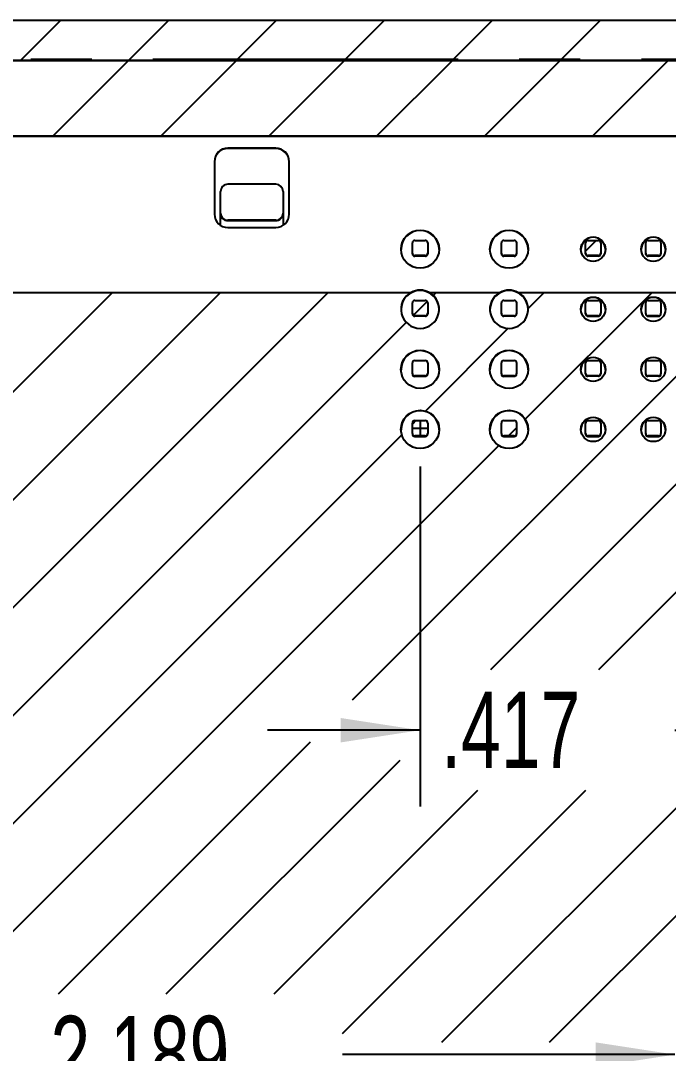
# Model space of a CAD drawing. Extents: x -3.1 to 16.8, y 0.7 to 10.7.
# Drawn here: x 3.68 to 4.74, y 5.207 to 6.899 of the extents above; entities that cross this region are included whole.
import ezdxf
from ezdxf.enums import TextEntityAlignment as Align

# ---------------------------------------------------------------- set-up
doc = ezdxf.new("R2010")
doc.units = 0
doc.linetypes.add('CENTERX2', pattern=[0.8, 0.5, -0.1, 0.1, -0.1])
doc.layers.get('0').update_dxf_attribs({"linetype": 'CONTINUOUS'})
doc.dimstyles.new('SLDDIMSTYLE1', dxfattribs={"dimtxt": 0.125, "dimasz": 0.13, "dimexe": 0, "dimexo": 0.0625, "dimgap": 0.03125, "dimtad": 0, "dimtih": 1, "dimtoh": 1, "dimzin": 12, "dimsah": 1, "dimcen": 0.09, "dimazin": 3, "dimtfac": 1, "dimtofl": 0, "dimtmove": 0, "dimatfit": 3})
doc.dimstyles.new('SLDDIMSTYLE2', dxfattribs={"dimtxt": 0.125, "dimasz": 0.13, "dimexe": 0, "dimexo": 0.0625, "dimgap": 0.03125, "dimtad": 0, "dimtih": 1, "dimtoh": 1, "dimzin": 12, "dimsah": 1, "dimcen": 0.09, "dimazin": 3, "dimtfac": 1, "dimtofl": 0, "dimtmove": 0, "dimatfit": 3})

# ---------------------------------------------------------------- blocks, each defined once
blk = doc.blocks.new('*D3')
at = {"color": 7, "linetype": 'CONTINUOUS'}
for p, q in [((2.562, 6.1687), (2.562, 5.0801)), ((2.562, 5.2051), (3.6659, 5.2051)), ((4.751, 5.2051), (4.2064, 5.2051))]:
    blk.add_line(p, q, dxfattribs=at)
for points in [[(2.562, 5.2051), (2.692, 5.1851), (2.692, 5.2251)], [(4.751, 5.2051), (4.621, 5.2251), (4.621, 5.1851)]]:
    blk.add_solid(points, dxfattribs=at)
at = {"color": 7, "linetype": 'CONTINUOUS', "width": 0.7}
blk.add_text('2.189', height=0.125, dxfattribs=at).set_placement((3.7284, 5.106), align=Align.BOTTOM_LEFT)
blk = doc.blocks.new('*D4')
at = {"color": 7, "linetype": 'CONTINUOUS'}
for p, q in [((4.3337, 6.1687), (4.3337, 5.6115)), ((4.3337, 5.7365), (4.0837, 5.7365)), ((4.751, 5.7365), (5.001, 5.7365))]:
    blk.add_line(p, q, dxfattribs=at)
for points in [[(4.3337, 5.7365), (4.2037, 5.7565), (4.2037, 5.7165)], [(4.751, 5.7365), (4.881, 5.7165), (4.881, 5.7565)]]:
    blk.add_solid(points, dxfattribs=at)
at = {"color": 7, "linetype": 'CONTINUOUS', "width": 0.7}
blk.add_text('.417', height=0.125, dxfattribs=at).set_placement((4.3683, 5.6373), align=Align.BOTTOM_LEFT)

msp = doc.modelspace()

# ---------------------------------------------------------------- linework, layer by layer
at = {"color": 7, "linetype": 'CONTINUOUS'}
for p, q in [((7.5784, 6.899), (1.9236, 6.899)), ((3.7447, 6.899), (3.6797, 6.834)), ((3.9215, 6.899), (3.8565, 6.834)), ((4.0982, 6.899), (4.0332, 6.834)), ((4.275, 6.899), (4.21, 6.834)), ((4.4518, 6.899), (4.3868, 6.834)), ((4.6286, 6.899), (4.5636, 6.834)), ((1.9236, 6.834), (7.5784, 6.834)), ((2.5463, 6.8337), (6.9557, 6.8337)), ((3.8562, 6.8337), (3.7322, 6.7097)), ((4.033, 6.8337), (3.9089, 6.7097)), ((4.2097, 6.8337), (4.0857, 6.7097)), ((4.3865, 6.8337), (4.2625, 6.7097)), ((4.5633, 6.8337), (4.4393, 6.7097)), ((4.7401, 6.8337), (4.616, 6.7097)), ((2.5618, 6.7097), (6.9402, 6.7097)), ((6.9402, 6.7097), (2.5618, 6.7097)), ((4.0975, 6.6902), (4.0187, 6.6902)), ((4.0187, 6.6902), (4.0187, 6.6897)), ((4.0975, 6.6897), (4.0187, 6.6897)), ((4.0975, 6.6902), (4.0975, 6.6897)), ((3.9969, 6.6684), (3.9969, 6.5818)), ((4.1193, 6.5818), (4.1193, 6.6684)), ((4.0069, 6.5837), (4.0069, 6.6191)), ((4.0975, 6.631), (4.0187, 6.631)), ((4.1093, 6.6191), (4.1093, 6.5837)), ((4.0069, 6.5837), (4.0069, 6.5833)), ((4.0069, 6.5634), (4.0069, 6.5833)), ((4.1093, 6.5833), (4.1093, 6.5837)), ((4.1093, 6.5833), (4.1093, 6.5634)), ((4.0975, 6.5719), (4.0187, 6.5719)), ((4.0187, 6.5719), (4.0187, 6.5714)), ((4.0187, 6.5714), (4.0975, 6.5714)), ((4.0975, 6.5714), (4.0975, 6.5719)), ((4.0187, 6.56), (4.0975, 6.56)), ((4.3212, 6.518), (4.3212, 6.5351)), ((4.3251, 6.539), (4.3422, 6.539)), ((4.3462, 6.5351), (4.3462, 6.518)), ((4.4668, 6.518), (4.4668, 6.5351)), ((4.4708, 6.539), (4.4879, 6.539)), ((4.4918, 6.5351), (4.4918, 6.518)), ((4.6221, 6.539), (4.6046, 6.5215)), ((4.6046, 6.518), (4.6046, 6.5351)), ((4.6086, 6.539), (4.6257, 6.539)), ((4.6296, 6.5351), (4.6296, 6.518)), ((4.7031, 6.518), (4.7031, 6.5351)), ((4.707, 6.539), (4.7241, 6.539)), ((4.7281, 6.5351), (4.7281, 6.518)), ((4.3212, 6.5171), (4.3212, 6.518)), ((4.3422, 6.514), (4.3251, 6.514)), ((4.3251, 6.5131), (4.3251, 6.514)), ((4.3422, 6.514), (4.3422, 6.5131)), ((4.3462, 6.518), (4.3462, 6.5171)), ((4.4668, 6.5171), (4.4668, 6.518)), ((4.4879, 6.514), (4.4708, 6.514)), ((4.4708, 6.5131), (4.4708, 6.514)), ((4.4879, 6.514), (4.4879, 6.5131)), ((4.4918, 6.518), (4.4918, 6.5171)), ((4.6046, 6.5171), (4.6046, 6.518)), ((4.6257, 6.514), (4.6086, 6.514)), ((4.6086, 6.5131), (4.6086, 6.514)), ((4.6257, 6.514), (4.6257, 6.5131)), ((4.6296, 6.518), (4.6296, 6.5171)), ((4.7031, 6.518), (4.7031, 6.5171)), ((4.7241, 6.514), (4.707, 6.514)), ((4.707, 6.514), (4.707, 6.5131)), ((4.7241, 6.514), (4.7241, 6.5131)), ((4.7281, 6.518), (4.7281, 6.5171)), ((4.3422, 6.5131), (4.3251, 6.5131)), ((4.4879, 6.5131), (4.4708, 6.5131)), ((4.6257, 6.5131), (4.6086, 6.5131)), ((4.7241, 6.5131), (4.707, 6.5131)), ((3.8298, 6.4538), (2.6306, 5.2546)), ((2.7223, 6.4538), (4.319, 6.4538)), ((4.0066, 6.4538), (2.7776, 5.2248)), ((4.1833, 6.4538), (2.9544, 5.2248)), ((4.8905, 6.4538), (4.2227, 5.786)), ((4.3483, 6.4538), (4.4647, 6.4538)), ((4.3601, 6.4538), (4.3552, 6.4488)), ((5.0672, 6.4538), (4.4489, 5.8355)), ((4.494, 6.4538), (6.7797, 6.4538)), ((4.7137, 6.4538), (4.5058, 6.2459)), ((4.5369, 6.4538), (4.5106, 6.4275)), ((4.3212, 6.4195), (4.3212, 6.4367)), ((4.3454, 6.439), (4.3227, 6.4164)), ((4.3251, 6.4406), (4.3422, 6.4406)), ((4.3462, 6.4367), (4.3462, 6.4195)), ((4.4668, 6.4195), (4.4668, 6.4367)), ((4.4708, 6.4406), (4.4879, 6.4406)), ((4.4918, 6.4367), (4.4918, 6.4195)), ((4.6046, 6.4195), (4.6046, 6.4367)), ((4.6086, 6.4406), (4.6257, 6.4406)), ((4.6296, 6.4367), (4.6296, 6.4195)), ((4.7031, 6.4195), (4.7031, 6.4367)), ((4.707, 6.4406), (4.7241, 6.4406)), ((4.7281, 6.4367), (4.7281, 6.4195)), ((4.3212, 6.4186), (4.3212, 6.4195)), ((4.3422, 6.4156), (4.3251, 6.4156)), ((4.3251, 6.4147), (4.3251, 6.4156)), ((4.3422, 6.4147), (4.3251, 6.4147)), ((4.3422, 6.4156), (4.3422, 6.4147)), ((4.3462, 6.4195), (4.3462, 6.4186)), ((4.4668, 6.4186), (4.4668, 6.4195)), ((4.4879, 6.4156), (4.4708, 6.4156)), ((4.4708, 6.4147), (4.4708, 6.4156)), ((4.4879, 6.4147), (4.4708, 6.4147)), ((4.4879, 6.4156), (4.4879, 6.4147)), ((4.4918, 6.4195), (4.4918, 6.4186)), ((4.6046, 6.4186), (4.6046, 6.4195)), ((4.6257, 6.4156), (4.6086, 6.4156)), ((4.6086, 6.4147), (4.6086, 6.4156)), ((4.6086, 6.4147), (4.6257, 6.4147)), ((4.6257, 6.4147), (4.6257, 6.4156)), ((4.6296, 6.4186), (4.6296, 6.4195)), ((4.7031, 6.4186), (4.7031, 6.4195)), ((4.7241, 6.4156), (4.707, 6.4156)), ((4.707, 6.4147), (4.707, 6.4156)), ((4.707, 6.4147), (4.7241, 6.4147)), ((4.7241, 6.4147), (4.7241, 6.4156)), ((4.7281, 6.4186), (4.7281, 6.4195)), ((4.311, 6.4047), (3.1311, 5.2248)), ((4.4781, 6.395), (4.3424, 6.2593)), ((4.3212, 6.3211), (4.3212, 6.3382)), ((4.3251, 6.3422), (4.3422, 6.3422)), ((4.3462, 6.3382), (4.3462, 6.3211)), ((4.4668, 6.3211), (4.4668, 6.3382)), ((4.4708, 6.3422), (4.4879, 6.3422)), ((4.4918, 6.3382), (4.4918, 6.3211)), ((4.6046, 6.3211), (4.6046, 6.3382)), ((4.6086, 6.3422), (4.6257, 6.3422)), ((4.6296, 6.3382), (4.6296, 6.3211)), ((4.7031, 6.3211), (4.7031, 6.3382)), ((4.707, 6.3422), (4.7241, 6.3422)), ((4.7281, 6.3382), (4.7281, 6.3211)), ((4.3212, 6.3202), (4.3212, 6.3211)), ((4.3422, 6.3172), (4.3251, 6.3172)), ((4.3251, 6.3163), (4.3251, 6.3172)), ((4.3251, 6.3163), (4.3422, 6.3163)), ((4.3422, 6.3163), (4.3422, 6.3172)), ((4.3462, 6.3202), (4.3462, 6.3211)), ((4.4668, 6.3202), (4.4668, 6.3211)), ((4.4879, 6.3172), (4.4708, 6.3172)), ((4.4708, 6.3163), (4.4708, 6.3172)), ((4.4708, 6.3163), (4.4879, 6.3163)), ((4.4879, 6.3163), (4.4879, 6.3172)), ((4.4918, 6.3202), (4.4918, 6.3211)), ((4.6046, 6.3202), (4.6046, 6.3211)), ((4.6257, 6.3172), (4.6086, 6.3172)), ((4.6086, 6.3163), (4.6086, 6.3172)), ((4.6257, 6.3163), (4.6086, 6.3163)), ((4.6257, 6.3172), (4.6257, 6.3163)), ((4.6296, 6.3211), (4.6296, 6.3202)), ((4.7031, 6.3202), (4.7031, 6.3211)), ((4.7241, 6.3172), (4.707, 6.3172)), ((4.707, 6.3163), (4.707, 6.3172)), ((4.7241, 6.3163), (4.707, 6.3163)), ((4.7241, 6.3163), (4.7241, 6.3172)), ((4.7281, 6.3211), (4.7281, 6.3202)), ((4.3269, 6.2437), (4.3212, 6.2381)), ((4.3251, 6.2437), (4.3422, 6.2437)), ((4.4708, 6.2437), (4.4879, 6.2437)), ((4.6086, 6.2437), (4.6257, 6.2437)), ((4.707, 6.2437), (4.7241, 6.2437)), ((4.3212, 6.2227), (4.3212, 6.2398)), ((4.3462, 6.2398), (4.3462, 6.2227)), ((4.4668, 6.2227), (4.4668, 6.2398)), ((4.4918, 6.232), (4.4786, 6.2187)), ((4.4918, 6.2398), (4.4918, 6.2227)), ((4.6046, 6.2227), (4.6046, 6.2398)), ((4.6296, 6.2398), (4.6296, 6.2227)), ((4.7031, 6.2227), (4.7031, 6.2398)), ((4.7281, 6.2398), (4.7281, 6.2227)), ((4.3037, 6.2206), (3.3079, 5.2248)), ((4.3212, 6.2227), (4.3212, 6.2218)), ((4.3422, 6.2187), (4.3251, 6.2187)), ((4.3251, 6.2187), (4.3251, 6.2179)), ((4.3251, 6.2179), (4.3422, 6.2179)), ((4.3422, 6.2179), (4.3422, 6.2187)), ((4.3462, 6.2218), (4.3462, 6.2227)), ((4.4668, 6.2227), (4.4668, 6.2218)), ((4.4879, 6.2187), (4.4708, 6.2187)), ((4.4708, 6.2187), (4.4708, 6.2179)), ((4.4708, 6.2179), (4.4879, 6.2179)), ((4.4879, 6.2179), (4.4879, 6.2187)), ((4.4918, 6.2218), (4.4918, 6.2227)), ((4.6046, 6.2218), (4.6046, 6.2227)), ((4.6257, 6.2187), (4.6086, 6.2187)), ((4.6086, 6.2179), (4.6086, 6.2187)), ((4.6086, 6.2179), (4.6257, 6.2179)), ((4.6257, 6.2179), (4.6257, 6.2187)), ((5.0017, 6.2115), (4.6257, 5.8355)), ((4.6296, 6.2218), (4.6296, 6.2227)), ((4.7031, 6.2227), (4.7031, 6.2218)), ((4.7241, 6.2187), (4.707, 6.2187)), ((4.707, 6.2179), (4.707, 6.2187)), ((4.707, 6.2179), (4.7241, 6.2179)), ((4.7241, 6.2179), (4.7241, 6.2187)), ((4.7281, 6.2218), (4.7281, 6.2227)), ((4.4627, 6.2028), (3.4847, 5.2248)), ((5.0463, 5.7258), (4.5453, 5.2248)), ((4.1535, 5.7168), (3.7408, 5.3041)), ((4.3004, 5.6869), (3.9175, 5.3041)), ((4.8307, 5.6869), (4.3686, 5.2248)), ((4.4277, 5.6375), (4.0943, 5.3041)), ((4.6045, 5.6375), (4.2061, 5.2391))]:
    msp.add_line(p, q, dxfattribs=at)
at = {"color": 7, "linetype": 'CENTERX2'}
for p, q in [((1.496, 6.8358), (8.006, 6.8358)), ((4.3337, 6.2437), (4.3337, 6.2187)), ((4.3212, 6.2312), (4.3462, 6.2312))]:
    msp.add_line(p, q, dxfattribs=at)
at = {"color": 7, "linetype": 'CONTINUOUS'}
for centre, radius in [((4.3337, 6.5246), 0.0312), ((4.4793, 6.5246), 0.0312), ((4.6171, 6.5246), 0.02), ((4.7156, 6.5246), 0.02), ((4.6171, 6.4262), 0.02), ((4.7156, 6.4262), 0.02), ((4.3337, 6.3277), 0.0313), ((4.4793, 6.3277), 0.0313), ((4.6171, 6.3277), 0.02), ((4.7156, 6.3277), 0.02), ((4.3337, 6.2293), 0.0313), ((4.4793, 6.2293), 0.0313), ((4.6171, 6.2293), 0.02), ((4.7156, 6.2293), 0.02)]:
    msp.add_circle(centre, radius, dxfattribs=at)
for centre, radius, start, end in [((4.0187, 6.6684), 0.0218, 89.9989, 179.9989), ((4.0187, 6.6678), 0.0218, 89.9989, 179.9989), ((4.0975, 6.6684), 0.0218, 0.0011, 90.0011), ((4.0975, 6.6678), 0.0218, 0.0011, 90.0011), ((4.0187, 6.6191), 0.0118, 90.0011, 180.0011), ((4.0975, 6.6191), 0.0118, 359.999, 89.9989), ((4.0187, 6.5818), 0.0218, 180.0011, 270.0011), ((4.0187, 6.5837), 0.0118, 179.999, 269.9989), ((4.0187, 6.5833), 0.0118, 179.9042, 269.906), ((4.0975, 6.5837), 0.0118, 270.0011, 0.0011), ((4.0974, 6.5833), 0.0118, 270.094, 0.0958), ((4.0975, 6.5818), 0.0218, 269.9989, 359.9989), ((4.3337, 6.5241), 0.0312, 89.9989, 179.9989), ((4.3337, 6.5241), 0.0312, 0.0011, 90.0011), ((4.4793, 6.5241), 0.0312, 89.9989, 179.9989), ((4.4793, 6.5241), 0.0312, 0.0011, 90.0011), ((4.3251, 6.5351), 0.00394, 90.0011, 180.0011), ((4.3422, 6.5351), 0.00394, 359.999, 89.9989), ((4.4708, 6.5351), 0.00394, 90.001, 180.0011), ((4.4879, 6.5351), 0.00394, 359.999, 89.9989), ((4.6171, 6.5241), 0.02, 89.9989, 179.9989), ((4.6086, 6.5351), 0.00394, 90.0011, 180.0011), ((4.6171, 6.5241), 0.02, 0.0011, 90.0011), ((4.6257, 6.5351), 0.00394, 359.999, 89.9989), ((4.7156, 6.5241), 0.02, 89.9989, 179.9989), ((4.707, 6.5351), 0.00394, 90.0011, 180.0011), ((4.7156, 6.5241), 0.02, 0.0011, 90.0011), ((4.7241, 6.5351), 0.00394, 359.999, 89.9989), ((4.3251, 6.518), 0.00394, 179.9989, 269.9989), ((4.325, 6.517), 0.00383, 178.5688, 225.684), ((4.3251, 6.5172), 0.00406, 226.803, 270.0473), ((4.3422, 6.518), 0.00394, 270.0011, 0.0011), ((4.3424, 6.5169), 0.00377, 268.1942, 314.9556), ((4.3421, 6.5171), 0.00411, 316.002, 359.7452), ((4.4708, 6.518), 0.00394, 179.9989, 269.9989), ((4.4707, 6.517), 0.00383, 178.5688, 225.684), ((4.4708, 6.5172), 0.00406, 226.803, 270.0473), ((4.4879, 6.518), 0.00394, 270.0011, 0.0011), ((4.488, 6.5169), 0.00377, 268.1942, 314.9556), ((4.4877, 6.5171), 0.00411, 316.002, 359.7452), ((4.6086, 6.518), 0.00394, 179.9989, 269.9989), ((4.6085, 6.517), 0.00383, 178.5688, 225.684), ((4.6084, 6.5168), 0.00371, 224.634, 272.2163), ((4.6257, 6.518), 0.00394, 270.0011, 0.0011), ((4.6257, 6.5172), 0.00405, 269.8602, 313.2895), ((4.6259, 6.5169), 0.00376, 313.862, 1.8852), ((4.707, 6.518), 0.00394, 179.9989, 269.9989), ((4.7069, 6.517), 0.00383, 178.5688, 225.684), ((4.707, 6.5172), 0.00406, 226.803, 270.0473), ((4.7241, 6.518), 0.00394, 270.0011, 0.0011), ((4.7241, 6.5172), 0.00405, 269.8602, 313.2895), ((4.7243, 6.5169), 0.00376, 313.862, 1.8852), ((4.3337, 6.4256), 0.0312, 89.9989, 179.9989), ((4.3337, 6.4262), 0.0313, 117.9457, 62.0543), ((4.3337, 6.4262), 0.0313, 62.0548, 117.9452), ((4.3337, 6.4256), 0.0312, 0.0011, 90.0011), ((4.4793, 6.4256), 0.0312, 89.9989, 179.9989), ((4.4793, 6.4262), 0.0313, 117.9457, 62.0543), ((4.4793, 6.4262), 0.0313, 62.0548, 117.9452), ((4.4793, 6.4256), 0.0312, 0.0011, 90.0011), ((4.3251, 6.4367), 0.00394, 90.0011, 180.0011), ((4.3422, 6.4367), 0.00394, 359.999, 89.9989), ((4.4708, 6.4367), 0.00394, 90.001, 180.0011), ((4.4879, 6.4367), 0.00394, 359.999, 89.9989), ((4.6171, 6.4256), 0.02, 89.9989, 179.9989), ((4.6086, 6.4367), 0.00394, 90.0011, 180.0011), ((4.6171, 6.4256), 0.02, 0.0011, 90.0011), ((4.6257, 6.4367), 0.00394, 359.999, 89.9989), ((4.7156, 6.4256), 0.02, 89.9989, 179.9989), ((4.707, 6.4367), 0.00394, 90.0011, 180.0011), ((4.7156, 6.4256), 0.02, 0.0011, 90.0011), ((4.7241, 6.4367), 0.00394, 359.999, 89.9989), ((4.3251, 6.4195), 0.00394, 179.9989, 269.9989), ((4.325, 6.4185), 0.00383, 178.5688, 225.684), ((4.3251, 6.4188), 0.00406, 226.803, 270.0473), ((4.3422, 6.4195), 0.00394, 270.0011, 0.0011), ((4.3424, 6.4185), 0.00377, 268.1942, 314.9556), ((4.3421, 6.4187), 0.00411, 316.002, 359.7452), ((4.4708, 6.4195), 0.00394, 179.9989, 269.9989), ((4.4707, 6.4185), 0.00383, 178.5688, 225.684), ((4.4708, 6.4188), 0.00406, 226.803, 270.0473), ((4.4879, 6.4195), 0.00394, 270.0011, 0.0011), ((4.488, 6.4185), 0.00377, 268.1942, 314.9556), ((4.4877, 6.4187), 0.00411, 316.002, 359.7452), ((4.6086, 6.4195), 0.00394, 179.9989, 269.9989), ((4.6088, 6.4187), 0.00412, 180.3043, 223.9484), ((4.6086, 6.4188), 0.00406, 226.803, 270.0473), ((4.6257, 6.4195), 0.00394, 270.0011, 0.0011), ((4.6258, 6.4185), 0.00377, 268.1942, 314.9556), ((4.6255, 6.4187), 0.00411, 316.002, 359.7452), ((4.707, 6.4195), 0.00394, 179.9989, 269.9989), ((4.7072, 6.4187), 0.00412, 180.3043, 223.9484), ((4.707, 6.4188), 0.00406, 226.803, 270.0473), ((4.7241, 6.4195), 0.00394, 270.0011, 0.0011), ((4.7242, 6.4185), 0.00377, 268.1942, 314.9556), ((4.724, 6.4187), 0.00411, 316.002, 359.7452), ((4.3337, 6.3272), 0.0312, 89.9989, 179.9989), ((4.3337, 6.3272), 0.0312, 0.0011, 90.0011), ((4.4793, 6.3272), 0.0312, 89.9989, 179.9989), ((4.4793, 6.3272), 0.0312, 0.0011, 90.0011), ((4.6171, 6.3272), 0.02, 89.9989, 179.9989), ((4.6171, 6.3272), 0.02, 0.0011, 90.0011), ((4.7156, 6.3272), 0.02, 89.9989, 179.9989), ((4.7156, 6.3272), 0.02, 0.0011, 90.0011), ((4.3251, 6.3382), 0.00394, 90.0011, 180.0011), ((4.3422, 6.3382), 0.00394, 359.999, 89.9989), ((4.4708, 6.3382), 0.00394, 90.0011, 180.0011), ((4.4879, 6.3382), 0.00394, 359.999, 89.9989), ((4.6086, 6.3382), 0.00394, 90.0011, 180.0011), ((4.6257, 6.3382), 0.00394, 359.999, 89.9989), ((4.707, 6.3382), 0.00394, 90.0011, 180.0011), ((4.7241, 6.3382), 0.00394, 359.999, 89.9989), ((4.3251, 6.3211), 0.00394, 179.9989, 269.9989), ((4.3253, 6.3202), 0.00412, 180.3043, 223.9484), ((4.3251, 6.3203), 0.00406, 226.803, 270.0473), ((4.3422, 6.3211), 0.00394, 270.0011, 0.0011), ((4.3424, 6.3201), 0.00377, 268.1942, 314.9556), ((4.3421, 6.3202), 0.00411, 316.002, 359.7452), ((4.4708, 6.3211), 0.00394, 179.9989, 269.9989), ((4.471, 6.3202), 0.00412, 180.3043, 223.9484), ((4.4708, 6.3203), 0.00406, 226.803, 270.0473), ((4.4879, 6.3211), 0.00394, 270.0011, 0.0011), ((4.488, 6.3201), 0.00377, 268.1942, 314.9556), ((4.4877, 6.3202), 0.00411, 316.002, 359.7452), ((4.6086, 6.3211), 0.00394, 179.9989, 269.9989), ((4.6085, 6.3201), 0.00383, 178.5688, 225.684), ((4.6086, 6.3203), 0.00406, 226.803, 270.0473), ((4.6257, 6.3211), 0.00394, 270.0011, 0.0011), ((4.6258, 6.3201), 0.00377, 268.1942, 314.9556), ((4.6255, 6.3202), 0.00411, 316.002, 359.7452), ((4.707, 6.3211), 0.00394, 179.9989, 269.9989), ((4.7069, 6.3201), 0.00383, 178.5688, 225.684), ((4.707, 6.3203), 0.00406, 226.803, 270.0473), ((4.7241, 6.3211), 0.00394, 270.0011, 0.0011), ((4.7241, 6.3203), 0.00405, 269.8602, 313.2895), ((4.724, 6.3202), 0.00411, 316.002, 359.7452), ((4.3337, 6.2288), 0.0312, 89.9989, 179.9989), ((4.3337, 6.2288), 0.0312, 0.0011, 90.0011), ((4.4793, 6.2288), 0.0312, 89.9989, 179.9989), ((4.4793, 6.2288), 0.0312, 0.0011, 90.0011), ((4.3251, 6.2398), 0.00394, 90.0011, 180.0011), ((4.3422, 6.2398), 0.00394, 359.999, 89.9989), ((4.4708, 6.2398), 0.00394, 90.0011, 180.0011), ((4.4879, 6.2398), 0.00394, 359.999, 89.9989), ((4.6171, 6.2288), 0.02, 89.9989, 179.9989), ((4.6086, 6.2398), 0.00394, 90.0011, 180.0011), ((4.6171, 6.2288), 0.02, 0.0011, 90.0011), ((4.6257, 6.2398), 0.00394, 359.999, 89.9989), ((4.7156, 6.2288), 0.02, 89.9989, 179.9989), ((4.707, 6.2398), 0.00394, 90.0011, 180.0011), ((4.7156, 6.2288), 0.02, 0.0011, 90.0011), ((4.7241, 6.2398), 0.00394, 359.999, 89.9989), ((4.3251, 6.2227), 0.00394, 179.9989, 269.9989), ((4.3253, 6.2218), 0.00412, 180.3043, 223.9484), ((4.3251, 6.2219), 0.00406, 226.803, 270.0473), ((4.3422, 6.2227), 0.00394, 270.0011, 0.0011), ((4.3422, 6.2219), 0.00405, 269.8602, 313.2895), ((4.3421, 6.2218), 0.00411, 316.002, 359.7452), ((4.4708, 6.2227), 0.00394, 179.9989, 269.9989), ((4.471, 6.2218), 0.00412, 180.3043, 223.9484), ((4.4708, 6.2219), 0.00406, 226.803, 270.0473), ((4.4879, 6.2227), 0.00394, 270.0011, 0.0011), ((4.4879, 6.2219), 0.00405, 269.8602, 313.2895), ((4.4877, 6.2218), 0.00411, 316.002, 359.7452), ((4.6086, 6.2227), 0.00394, 179.999, 269.9989), ((4.6088, 6.2218), 0.00412, 180.3043, 223.9484), ((4.6086, 6.2219), 0.00406, 226.803, 270.0473), ((4.6257, 6.2227), 0.00394, 270.0011, 0.0011), ((4.6258, 6.2216), 0.00377, 268.1942, 314.9556), ((4.6255, 6.2218), 0.00411, 316.002, 359.7452), ((4.707, 6.2227), 0.00394, 179.9989, 269.9989), ((4.7072, 6.2218), 0.00412, 180.3043, 223.9484), ((4.707, 6.2219), 0.00406, 226.803, 270.0473), ((4.7241, 6.2227), 0.00394, 270.0011, 0.0011), ((4.7242, 6.2216), 0.00377, 268.1942, 314.9556), ((4.724, 6.2218), 0.00411, 316.002, 359.7452)]:
    msp.add_arc(centre, radius, start, end, dxfattribs=at)

# ---------------------------------------------------------------- dimensions: what is measured, and where the dimension line sits
for base, p1, p2, dimstyle, picture, middle in [((2.562, 5.2051), (4.751, 5.9217), (2.562, 6.2187), 'SLDDIMSTYLE2', '*D3', (3.9361, 5.2051)), ((4.751, 5.7365), (4.3337, 6.2187), (4.751, 5.9217), 'SLDDIMSTYLE1', '*D4', (4.5299, 5.7365))]:
    dim = msp.add_linear_dim(base=base, p1=p1, p2=p2, dimstyle=dimstyle, dxfattribs=at)
    dim.commit()
    dim.dimension.update_dxf_attribs({"geometry": picture, "text_midpoint": middle, "dimtype": 160})

doc.saveas('drawing.dxf')
